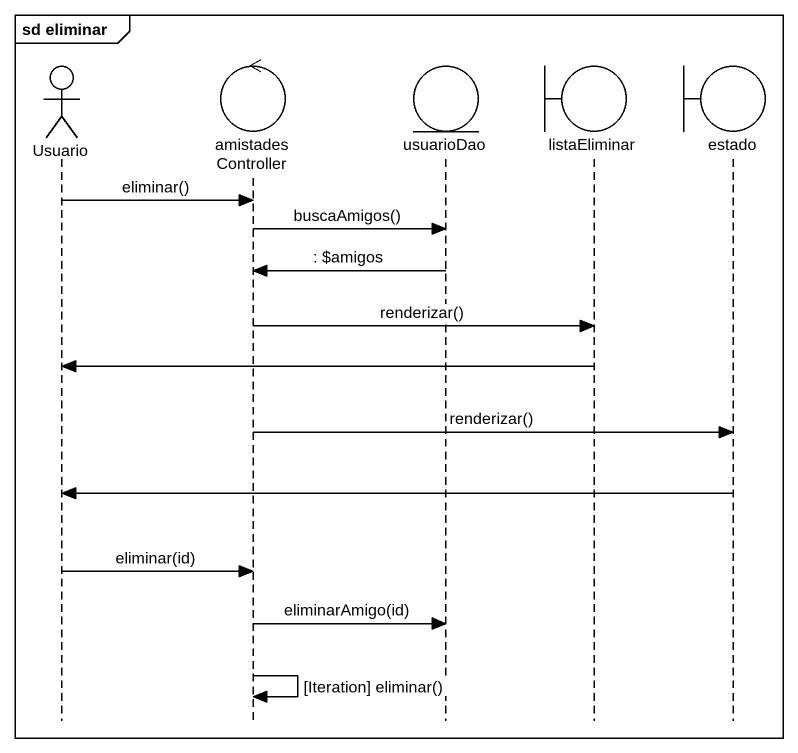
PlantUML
@startuml
mainframe sd eliminar
hide footbox
actor Usuario
control amistadesController
entity usuarioDao
boundary listaEliminar
boundary estado

Usuario -> amistadesController : eliminar()
amistadesController -> usuarioDao : buscaAmigos()
usuarioDao -> amistadesController : : ~$amigos
amistadesController -> listaEliminar : renderizar()
listaEliminar -> Usuario
amistadesController -> estado : renderizar()
estado -> Usuario
Usuario -> amistadesController : eliminar(id)
amistadesController -> usuarioDao : eliminarAmigo(id)
amistadesController -> amistadesController : [Iteration] eliminar()
@enduml
